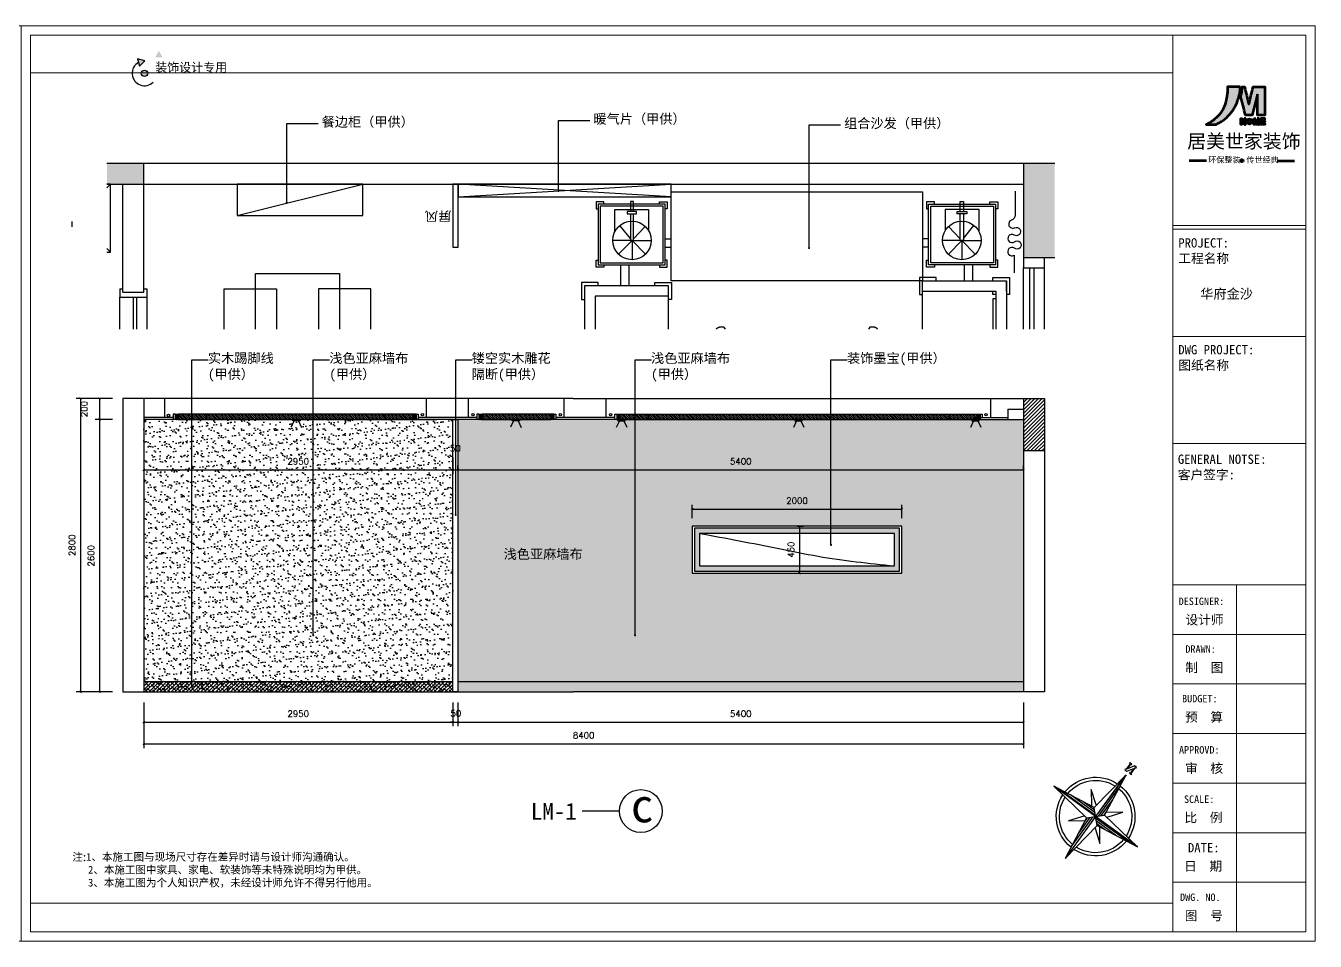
# Model space of a CAD drawing. Extents: x 643133 to 135659452, y -425133 to -387116.
# Drawn here: x 713133 to 725443, y -425133 to -416396 of the extents above; entities that cross this region are included whole.
import ezdxf
from ezdxf.enums import TextEntityAlignment as Align
from ezdxf.xclip import XClip

# ---------------------------------------------------------------- set-up
doc = ezdxf.new("R2010")
doc.units = 0
doc.header["$LTSCALE"] = 10
doc.header["$MEASUREMENT"] = 0
doc.header["$XCLIPFRAME"] = 0
for name, color, linetype in [('30', 30, 'Continuous'), ('34', 34, 'Continuous'), ('38', 38, 'Continuous')]:
    doc.layers.add(name, color=color, linetype=linetype)
doc.styles.add('12354', font='', dxfattribs={"height": 180})
doc.styles.add('ATT', font='')
doc.styles.get("Standard").update_dxf_attribs({"font": 'gbenor.shx', "bigfont": 'gbcbig.shx'})
doc.styles.add('STYLE1', font='')
doc.styles.add('外部标注', font='complex.shx')
doc.styles.add('样式 1', font='complex.shx')
doc.styles.get('12354').set_extended_font_data('SimSun')
doc.styles.get('ATT').set_extended_font_data('SimSun')
doc.styles.get('STYLE1').set_extended_font_data('SimSun')
doc.dimstyles.new('平面布局内部', dxfattribs={"dimtxt": 60, "dimasz": 20, "dimexe": 40, "dimexo": 0, "dimgap": 50, "dimtad": 1, "dimdec": 0, "dimzin": 0, "dimdsep": 46, "dimtxsty": '外部标注', "dimblk": 'ARCHTICK', "dimcen": 5, "dimclrt": 56, "dimadec": 0, "dimazin": 0, "dimtfac": 1, "dimtdec": 0, "dimtmove": 2, "dimatfit": 3, "dimldrblk": 'DOT', "dimfxl": 40, "dimtolj": 1, "dimtzin": 0, "dimarcsym": 0})
pattern_1 = [(135, (1414380.365, -1458.573), (8.83883476, 8.83883476), [])]
pattern_2 = [(37.5, (22337.784, 2691.09), (-3.149668, 96.3411885), [0, -76, 0, -85, 0, -81.25]), (7.5, (22337.78, 2691.09), (88.488835, 141.107303), [0, -41, 0, -68.5, 0, -26.25]), (327.5, (22276.28, 2691.09), (155.707093, 0.282953), [0, -25, 0, -90, 0, -117.5]), (317.5, (22276.28, 2691.09), (150.30633, 43.883778), [0, -12.5, 0, -59, 0, -67.5])]

# ---------------------------------------------------------------- blocks, each defined once
blk = doc.blocks.new('_ArchTick')
at = {"color": 0, "linetype": 'ByBlock', "const_width": 0.4}
blk.add_lwpolyline([(-0.5, -0.5), (0.5, 0.5)], dxfattribs=at)
blk = doc.blocks.new('*D42')
at = {"layer": '34', "color": 0, "lineweight": -2}
for p, q in [((714259, -422854), (714259, -423082)), ((717209, -422854), (717209, -423082)), ((714259, -423042), (717209, -423042))]:
    blk.add_line(p, q, dxfattribs=at)
at = {"layer": 'Defpoints', "color": 0}
for p in [(714259, -422854), (717209, -422854), (717209, -423042)]:
    blk.add_point(p, dxfattribs=at)
at = {"layer": '34', "color": 0, "lineweight": -2, "xscale": 20, "yscale": 20, "zscale": 20, "rotation": 180}
blk.add_blockref('_ArchTick', (714259, -423042), dxfattribs=at)
at = {"layer": '34', "color": 0, "lineweight": -2, "xscale": 20, "yscale": 20, "zscale": 20}
blk.add_blockref('_ArchTick', (717209, -423042), dxfattribs=at)
at = {"layer": '34', "color": 56, "insert": (715734, -422962), "char_height": 60, "attachment_point": 5, "style": '外部标注'}
blk.add_mtext('\\A1;2950', dxfattribs=at)
blk = doc.blocks.new('_Dot')
at = {"color": 0, "linetype": 'ByBlock', "lineweight": -2}
blk.add_line((-0.5, 0), (-1, 0), dxfattribs=at)
at = {"color": 0, "linetype": 'ByBlock', "const_width": 0.5}
blk.add_lwpolyline([(-0.25, 0, 1), (0.25, 0, 1)], format="xyb", close=True, dxfattribs=at)
blk = doc.blocks.new('*D43')
at = {"layer": '34', "color": 0, "lineweight": -2}
for p, q in [((717209, -422854), (717209, -423082)), ((717259, -422854), (717259, -423082)), ((717209, -423042), (717189, -423042)), ((717209, -423042), (717259, -423042)), ((717259, -423042), (717279, -423042))]:
    blk.add_line(p, q, dxfattribs=at)
at = {"layer": 'Defpoints', "color": 0}
for p in [(717209, -422854), (717259, -422854), (717259, -423042)]:
    blk.add_point(p, dxfattribs=at)
at = {"layer": '34', "color": 0, "lineweight": -2, "xscale": 20, "yscale": 20, "zscale": 20}
blk.add_blockref('_ArchTick', (717209, -423042), dxfattribs=at)
at = {"layer": '34', "color": 0, "lineweight": -2, "xscale": 20, "yscale": 20, "zscale": 20, "rotation": 180}
blk.add_blockref('_ArchTick', (717259, -423042), dxfattribs=at)
at = {"layer": '34', "color": 56, "insert": (717239, -422958), "char_height": 60, "attachment_point": 5, "style": '外部标注'}
blk.add_mtext('\\A1;50', dxfattribs=at)
blk = doc.blocks.new('*D44')
at = {"layer": '34', "color": 0, "lineweight": -2}
for p, q in [((717259, -422854), (717259, -423082)), ((722659, -422854), (722659, -423082)), ((717259, -423042), (722659, -423042))]:
    blk.add_line(p, q, dxfattribs=at)
at = {"layer": 'Defpoints', "color": 0}
for p in [(717259, -422854), (722659, -422854), (722659, -423042)]:
    blk.add_point(p, dxfattribs=at)
at = {"layer": '34', "color": 0, "lineweight": -2, "xscale": 20, "yscale": 20, "zscale": 20, "rotation": 180}
blk.add_blockref('_ArchTick', (717259, -423042), dxfattribs=at)
at = {"layer": '34', "color": 0, "lineweight": -2, "xscale": 20, "yscale": 20, "zscale": 20}
blk.add_blockref('_ArchTick', (722659, -423042), dxfattribs=at)
at = {"layer": '34', "color": 56, "insert": (719959, -422962), "char_height": 60, "attachment_point": 5, "style": '外部标注'}
blk.add_mtext('\\A1;5400', dxfattribs=at)
blk = doc.blocks.new('*D45')
at = {"layer": '34', "color": 0, "lineweight": -2}
for p, q in [((720496, -421171), (720559, -421171)), ((720519, -421171), (720519, -421621)), ((720496, -421621), (720559, -421621))]:
    blk.add_line(p, q, dxfattribs=at)
at = {"layer": 'Defpoints', "color": 0}
for p in [(720496, -421171), (720496, -421621), (720519, -421621)]:
    blk.add_point(p, dxfattribs=at)
at = {"layer": '34', "color": 0, "lineweight": -2, "xscale": 20, "yscale": 20, "zscale": 20}
for p, rotation in [((720519, -421171), 90), ((720519, -421621), 270)]:
    blk.add_blockref('_ArchTick', p, dxfattribs=dict(at, rotation=rotation))
at = {"layer": '34', "color": 56, "insert": (720439, -421396), "char_height": 60, "attachment_point": 5, "rotation": 90, "style": '外部标注'}
blk.add_mtext('\\A1;450', dxfattribs=at)
blk = doc.blocks.new('*D46')
at = {"layer": '34', "color": 0, "lineweight": -2}
for p, q in [((719496, -421094), (719496, -420969)), ((719496, -421009), (721496, -421009)), ((721496, -421094), (721496, -420969))]:
    blk.add_line(p, q, dxfattribs=at)
at = {"layer": 'Defpoints', "color": 0}
for p in [(721496, -421009), (719496, -421094), (721496, -421094)]:
    blk.add_point(p, dxfattribs=at)
at = {"layer": '34', "color": 0, "lineweight": -2, "xscale": 20, "yscale": 20, "zscale": 20, "rotation": 180}
blk.add_blockref('_ArchTick', (719496, -421009), dxfattribs=at)
at = {"layer": '34', "color": 0, "lineweight": -2, "xscale": 20, "yscale": 20, "zscale": 20}
blk.add_blockref('_ArchTick', (721496, -421009), dxfattribs=at)
at = {"layer": '34', "color": 56, "insert": (720496, -420929), "char_height": 60, "attachment_point": 5, "style": '外部标注'}
blk.add_mtext('\\A1;2000', dxfattribs=at)
blk = doc.blocks.new('A$C2F4C2F6D')
at = {"layer": '34', "lineweight": 70}
h = blk.add_hatch(color=256, dxfattribs=at)
h.dxf.hatch_style = 1
edge = h.paths.add_edge_path()
edge.add_spline(control_points=[(739, 1367), (741, 1347), (745, 1304), (733, 1230), (722, 1159), (703, 1075), (674, 1004), (632, 932), (582, 861), (512, 804), (441, 747), (395, 727), (369, 716)], knot_values=[821.693615, 821.693615, 821.693615, 821.693615, 881.714285, 951.692164, 1042.873539, 1097.88705, 1211.017281, 1271.746573, 1347.160579, 1471.309437, 1537.857957, 1620.799899, 1620.799899, 1620.799899, 1620.799899], weights=[1, 1, 1, 1, 1, 1, 1, 1, 1, 1, 1, 1, 1], degree=3, periodic=0)
edge.add_spline(control_points=[(369, 716), (425, 716), (481, 716), (537, 716)], knot_values=[820.693615, 820.693615, 820.693615, 820.693615, 821.693615, 821.693615, 821.693615, 821.693615], weights=[1, 1, 1, 1], degree=3, periodic=0)
edge.add_spline(control_points=[(537, 716), (556, 726), (602, 749), (661, 783), (716, 827), (755, 866), (797, 912), (831, 959), (870, 1018), (901, 1075), (916, 1136), (936, 1188), (950, 1246), (959, 1299), (962, 1337), (962, 1359), (962, 1367)], knot_values=[0, 0, 0, 0, 63.625453, 157.471195, 201.223304, 273.64864, 324.749062, 388.755508, 445.405141, 541.77799, 574.43262, 635.347493, 707.473665, 753.740434, 797.337565, 820.693615, 820.693615, 820.693615, 820.693615], weights=[1, 1, 1, 1, 1, 1, 1, 1, 1, 1, 1, 1, 1, 1, 1, 1, 1], degree=3, periodic=0)
edge.add_spline(control_points=[(962, 1367), (888, 1367), (814, 1367), (739, 1367)], knot_values=[1620.799899, 1620.799899, 1620.799899, 1620.799899, 1621.799899, 1621.799899, 1621.799899, 1621.799899], weights=[1, 1, 1, 1], degree=3, periodic=0)
edge = h.paths.add_edge_path()
edge.add_spline(control_points=[(1109, 1067), (1084, 1167), (1060, 1267), (1035, 1367)], knot_values=[5, 5, 5, 5, 6, 6, 6, 6], weights=[1, 1, 1, 1], degree=3, periodic=0)
edge.add_spline(control_points=[(1035, 1367), (1020, 1367), (1006, 1367), (991, 1367)], knot_values=[6, 6, 6, 6, 7, 7, 7, 7], weights=[1, 1, 1, 1], degree=3, periodic=0)
edge.add_spline(control_points=[(991, 1367), (992, 1359), (993, 1338), (990, 1299), (982, 1253), (972, 1221), (967, 1205)], knot_values=[7, 7, 7, 7, 30.180111, 71.314603, 122.667075, 171.80595, 171.80595, 171.80595, 171.80595], weights=[1, 1, 1, 1, 1, 1, 1], degree=3, periodic=0)
edge.add_spline(control_points=[(967, 1205), (996, 1096), (1024, 987), (1053, 877)], knot_values=[171.80595, 171.80595, 171.80595, 171.80595, 172.80595, 172.80595, 172.80595, 172.80595], weights=[1, 1, 1, 1], degree=3, periodic=0)
edge.add_spline(control_points=[(1053, 877), (1091, 877), (1128, 877), (1166, 877)], knot_values=[172.80595, 172.80595, 172.80595, 172.80595, 173.80595, 173.80595, 173.80595, 173.80595], weights=[1, 1, 1, 1], degree=3, periodic=0)
edge.add_spline(control_points=[(1166, 877), (1196, 998), (1226, 1118), (1257, 1239)], knot_values=[173.80595, 173.80595, 173.80595, 173.80595, 174.80595, 174.80595, 174.80595, 174.80595], weights=[1, 1, 1, 1], degree=3, periodic=0)
edge.add_spline(control_points=[(1257, 1239), (1257, 1118), (1257, 998), (1257, 877)], knot_values=[0, 0, 0, 0, 1, 1, 1, 1], weights=[1, 1, 1, 1], degree=3, periodic=0)
edge.add_spline(control_points=[(1257, 877), (1301, 877), (1345, 877), (1388, 877)], knot_values=[1, 1, 1, 1, 2, 2, 2, 2], weights=[1, 1, 1, 1], degree=3, periodic=0)
edge.add_spline(control_points=[(1388, 877), (1388, 1041), (1388, 1204), (1388, 1367)], knot_values=[2, 2, 2, 2, 3, 3, 3, 3], weights=[1, 1, 1, 1], degree=3, periodic=0)
edge.add_spline(control_points=[(1388, 1367), (1320, 1367), (1251, 1367), (1183, 1367)], knot_values=[3, 3, 3, 3, 4, 4, 4, 4], weights=[1, 1, 1, 1], degree=3, periodic=0)
edge.add_spline(control_points=[(1183, 1367), (1158, 1267), (1134, 1167), (1109, 1067)], knot_values=[4, 4, 4, 4, 5, 5, 5, 5], weights=[1, 1, 1, 1], degree=3, periodic=0)
h = blk.add_hatch(color=256, dxfattribs=at)
h.dxf.hatch_style = 1
h.paths.add_polyline_path([(1051, 819), (1036, 819), (1036, 777), (986, 777), (986, 819), (971, 819), (971, 719), (986, 719), (986, 762), (1036, 762), (1036, 719), (1051, 719)])
h = blk.add_hatch(color=256, dxfattribs=at)
h.dxf.hatch_style = 1
h.paths.add_polyline_path([(1168, 769, 1), (1077, 769, 1)])
h.paths.add_polyline_path([(1092, 769, -1), (1153, 769, -1)], flags=16)
h = blk.add_hatch(color=256, dxfattribs=at)
h.dxf.hatch_style = 1
h.paths.add_polyline_path([(1213, 804), (1215, 804), (1232, 719), (1253, 719), (1269, 804), (1271, 804), (1271, 719), (1286, 719), (1286, 819), (1256, 819), (1242, 744), (1228, 819), (1198, 819), (1198, 719), (1213, 719)])
h = blk.add_hatch(color=256, dxfattribs=at)
h.dxf.hatch_style = 1
h.paths.add_polyline_path([(1336, 760), (1386, 760), (1386, 776), (1336, 776), (1336, 804), (1388, 804), (1388, 819), (1318, 819), (1318, 804), (1318, 719), (1336, 719), (1388, 719), (1388, 734), (1336, 734)])
h = blk.add_hatch(color=256, dxfattribs=at)
h.dxf.hatch_style = 1
h.paths.add_polyline_path([(1009, 89, 1), (969, 89, 1)])
for p, q in [((1198, 819), (1228, 819)), ((1207, 819), (1222, 819)), ((1215, 804), (1232, 719)), ((1228, 819), (1242, 744)), ((1253, 719), (1232, 719)), ((1242, 744), (1256, 819)), ((1253, 719), (1269, 804)), ((1266, 819), (1256, 819)), ((1286, 819), (1256, 819)), ((376, 89), (76, 89)), ((1601, 89), (1901, 89))]:
    blk.add_line(p, q, dxfattribs=at)
for points in [[(986, 762), (986, 719), (971, 719), (971, 819), (986, 819), (986, 777)], [(986, 777), (1036, 777)], [(1036, 762), (986, 762)], [(1036, 762), (1036, 719), (1051, 719), (1051, 819), (1036, 819), (1036, 777)], [(1215, 804), (1213, 804), (1213, 719), (1198, 719), (1198, 819)], [(1269, 804), (1271, 804), (1271, 719), (1286, 719), (1286, 819)], [(1336, 804), (1388, 804), (1388, 819), (1318, 819), (1318, 804)], [(1336, 719), (1318, 719), (1318, 804)], [(1336, 734), (1388, 734), (1388, 719), (1318, 719), (1318, 734)], [(1336, 804), (1336, 776)], [(1336, 776), (1386, 776), (1386, 760), (1336, 760)], [(1336, 760), (1336, 734)]]:
    blk.add_lwpolyline(points, dxfattribs=at)
for centre, radius in [((1123, 769), 45.5), ((1123, 769), 30.5), ((989, 89), 20)]:
    blk.add_circle(centre, radius, dxfattribs=at)
for points, knots in [([(962, 1367), (962, 1359), (962, 1337), (959, 1299), (950, 1246), (936, 1188), (916, 1136), (901, 1075), (870, 1018), (831, 959), (797, 912), (755, 866), (716, 827), (661, 783), (602, 749), (556, 726), (537, 716), (481, 716), (425, 716), (369, 716), (395, 727), (441, 747), (512, 804), (582, 861), (632, 932), (674, 1004), (703, 1075), (722, 1159), (733, 1230), (745, 1304), (741, 1347), (739, 1367), (814, 1367), (888, 1367), (962, 1367)], [0, 0, 0, 0, 23.35605, 66.953181, 113.21995, 185.346122, 246.260995, 278.915625, 375.288474, 431.938107, 495.944553, 547.044975, 619.470311, 663.22242, 757.068162, 820.693615, 820.693615, 820.693615, 821.693615, 821.693615, 821.693615, 904.635557, 971.184077, 1095.332935, 1170.74694, 1231.476232, 1344.606464, 1399.619975, 1490.80135, 1560.779229, 1620.799899, 1620.799899, 1620.799899, 1621.799899, 1621.799899, 1621.799899, 1621.799899]), ([(1257, 1239), (1257, 1118), (1257, 998), (1257, 877), (1301, 877), (1345, 877), (1388, 877), (1388, 1041), (1388, 1204), (1388, 1367), (1320, 1367), (1251, 1367), (1183, 1367), (1158, 1267), (1134, 1167), (1109, 1067), (1084, 1167), (1060, 1267), (1035, 1367), (1020, 1367), (1006, 1367), (991, 1367), (992, 1359), (993, 1338), (990, 1299), (982, 1253), (972, 1221), (967, 1205), (996, 1096), (1024, 987), (1053, 877), (1091, 877), (1128, 877), (1166, 877), (1196, 998), (1226, 1118), (1257, 1239)], [0, 0, 0, 0, 1, 1, 1, 2, 2, 2, 3, 3, 3, 4, 4, 4, 5, 5, 5, 6, 6, 6, 7, 7, 7, 30.180111, 71.314603, 122.667075, 171.80595, 171.80595, 171.80595, 172.80595, 172.80595, 172.80595, 173.80595, 173.80595, 173.80595, 174.80595, 174.80595, 174.80595, 174.80595])]:
    blk.add_open_spline(points, degree=3, knots=knots, dxfattribs=at)
at = {"layer": '34', "lineweight": 70, "attachment_point": 1}
for s, insert, char_height, width in [('{\\fMicrosoft YaHei|b0|i0|c134|p34;居美世家装饰}', (42, 547), 240, 1991.83), ('{\\fMicrosoft YaHei|b0|i0|c134|p34;环保整装   传世经典}', (406, 155), 100, 2388.72)]:
    blk.add_mtext(s, dxfattribs=dict(at, insert=insert, char_height=char_height, width=width))
blk = doc.blocks.new('A$C07E851D9')
at = {"layer": '38'}
h = blk.add_hatch(dxfattribs=at)
h.set_pattern_fill('LINE', color=256, scale=6.830208, angle=90, style=0)
h.set_pattern_definition([(90, (-25554.993, -3691.864), (-21.68591, 7e-15), [])])
h.paths.add_polyline_path([(498, 640), (569, 569), (569, 1138)])
h.paths.add_polyline_path([(569, 0), (640, 498), (569, 569)])
h = blk.add_hatch(dxfattribs=at)
h.set_pattern_fill('LINE', color=256, scale=6.830208, style=0)
h.set_pattern_definition([(360, (-25554.993, -3691.864), (5e-15, 21.68591), [])])
h.paths.add_polyline_path([(0, 569), (498, 498), (569, 569)])
h.paths.add_polyline_path([(640, 640), (569, 569), (1138, 569)])
at = {"layer": '34'}
for p, q in [((498, 640, 210), (569, 1138, 210)), ((569, 1138, 210), (640, 640, 210)), ((569, 1138, 210), (569, 569, 210)), ((0, 569, 210), (498, 640, 210)), ((0, 569, 210), (569, 569, 210)), ((498, 498, 210), (0, 569, 210)), ((569, 569, 210), (569, 0, 210)), ((569, 569, 210), (1138, 569, 210)), ((640, 640, 210), (1138, 569, 210)), ((1138, 569, 210), (640, 498, 210)), ((569, 0, 210), (498, 498, 210)), ((640, 498, 210), (569, 0, 210))]:
    blk.add_line(p, q, dxfattribs=at)
at = {"layer": '38'}
for p, q in [((356, 783, 210), (498, 676, 210)), ((462, 640, 210), (356, 783, 210)), ((640, 676, 210), (783, 783, 210)), ((783, 783, 210), (676, 640, 210)), ((569, 569, 210), (498, 640, 210)), ((498, 498, 210), (569, 569, 210)), ((569, 569, 210), (640, 640, 210)), ((640, 498, 210), (569, 569, 210)), ((356, 356, 210), (462, 498, 210)), ((498, 462, 210), (356, 356, 210)), ((783, 356, 210), (640, 462, 210)), ((676, 498, 210), (783, 356, 210))]:
    blk.add_line(p, q, dxfattribs=at)
at = {"layer": '38', "elevation": 210}
blk.add_lwpolyline([(540, 1183), (549, 1183), (549, 1174), (522, 1174), (522, 1183), (531, 1183), (531, 1263), (522, 1263), (522, 1272), (549, 1272), (594, 1201), (594, 1263), (585, 1263), (585, 1272), (611, 1272), (611, 1263), (602, 1263), (602, 1183), (611, 1183), (611, 1174), (585, 1174), (540, 1245), (540, 1183)], dxfattribs=at)
at = {"layer": '38'}
for radius, start, end in [(433, 92.5891, 177.4109), (433, 2.5891, 87.4109), (398, 93.5464, 176.4536), (398, 3.5464, 86.4536), (433, 182.5891, 267.4109), (398, 183.5464, 266.4536), (433, 272.5891, 357.4109), (398, 273.5464, 356.4536)]:
    blk.add_arc((569, 569, 210), radius, start, end, dxfattribs=at)
blk = doc.blocks.new('5435432')
at = {"layer": '34'}
h = blk.add_hatch(color=256, dxfattribs=at)
h.paths.add_polyline_path([(685766, -389022, 1), (685612, -389022, 1)])
h.paths.add_polyline_path([(685524, -388679), (685568, -388849), (685689, -388731), (685689, -388725)])
h.paths.add_polyline_path([(686032, -388487), (685944, -388639), (686120, -388639)])
blk.add_lwpolyline([(685693, -388726), (685524, -388679), (685568, -388849)], close=True, dxfattribs=at)
blk.add_circle((685689, -389022), 76.7, dxfattribs=at)
blk.add_arc((685689, -389022), 296, 118.9284, 314.9675, dxfattribs=at)
at = {"layer": '38', "lineweight": 13}
for p, q in [((682744, -387889), (713632, -387889)), ((713632, -387889), (713632, -409731)), ((713632, -409731), (682744, -409731))]:
    blk.add_line(p, q, dxfattribs=at)
at = {"layer": '38', "lineweight": 5}
for p, q in [((682966, -388111), (713410, -388111)), ((682966, -409509), (682966, -388111)), ((710237, -388111), (710237, -409509)), ((713410, -388111), (713410, -409509)), ((682966, -389010), (685687, -389010)), ((685687, -389010), (710237, -389010)), ((710237, -392654), (713410, -392654)), ((710237, -392744), (713410, -392744)), ((710237, -395299), (713410, -395299)), ((710237, -397855), (713410, -397855)), ((710237, -401227), (713410, -401227)), ((711753, -401227), (711753, -409509)), ((713410, -402410), (710237, -402410)), ((713410, -403593), (710237, -403593)), ((713410, -404776), (710237, -404776)), ((713410, -405959), (710237, -405959)), ((713410, -407143), (710237, -407143)), ((713410, -408326), (710237, -408326)), ((710237, -408827), (682966, -408827)), ((713410, -409509), (682966, -409509))]:
    blk.add_line(p, q, dxfattribs=at)
at = {"layer": '30', "xscale": -2.167603200084995, "yscale": 2.167603200039594, "zscale": 2.167603200058267, "rotation": 323.9884921281784}
blk.add_blockref('A$C07E851D9', (708663, -408479, -456), dxfattribs=at)
at = {"layer": '34', "xscale": 1.378752506629098, "yscale": 1.37875250664365, "zscale": 1.378752506635597}
blk.add_blockref('A$C2F4C2F6D', (710518, -391231), dxfattribs=at)
at = {"layer": '34', "style": 'STYLE1'}
blk.add_text('装饰设计专用', height=209.8, dxfattribs=at).set_placement((685944, -388987))
at = {"layer": '34', "style": '12354'}
for s, height, p in [('PROJECT:', 222.2, (710364, -393068)), ('工程名称', 222.2, (710364, -393437)), ('DWG PROJECT:', 222.22, (710364, -395617)), ('图纸名称', 222.2, (710364, -395986)), ('GENERAL NOTSE:', 222.22, (710353, -398230)), ('客户签字:', 222.2, (710353, -398600)), ('DESIGNER:', 177.8, (710372, -401621)), ('设计师', 222.2, (710537, -402062)), ('DRAWN:', 177.8, (710533, -402760)), ('制  图', 222.2, (710531, -403200)), ('BUDGET:', 177.8, (710454, -403942)), ('预  算', 222.2, (710526, -404382)), ('APPROVD:', 177.8, (710381, -405165)), ('审  核', 222.2, (710524, -405605)), ('SCALE:', 177.8, (710500, -406342)), ('比  例', 222.2, (710510, -406781)), ('DATE:', 222.2, (710594, -407499)), ('日  期', 222.2, (710503, -407939)), ('DWG. NO.', 177.8, (710406, -408682)), ('图  号', 222.2, (710519, -409122))]:
    blk.add_text(s, height=height, dxfattribs=at).set_placement(p, align=Align.MIDDLE_LEFT)
at = {"layer": '34', "insert": (685900, -389051), "char_height": 87.68, "width": 134889609.43, "attachment_point": 1}
blk.add_mtext('{\\fSimSun|b0|i0|c134|p2;Chengdu Hong yu Decoration co.,Ltd\\fArial|b0|i0|c0|p34;}', dxfattribs=at)
at = {"layer": '34', "linetype": 'ByBlock', "lineweight": -3, "insert": (710887, -394168), "char_height": 230.4, "width": 1957.95, "attachment_point": 1, "style": 'ATT'}
blk.add_mtext('华府金沙', dxfattribs=at)
at = {"layer": '34', "insert": (683965, -407627), "char_height": 184.32, "width": 8552.03, "attachment_point": 1, "style": '样式 1'}
blk.add_mtext('{\\fSimSun|b0|i0|c134|p2;注}:{\\fSimSun|b0|i0|c134|p2;1、本施工图与现场尺寸存在差异时请与设计师沟通确认。\\P   2、本施工图中家具、家电、软装饰等未特殊说明均为甲供。\\P   3、本施工图为个人知识产权，未经设计师允许不得另行他用。}', dxfattribs=at)
blk = doc.blocks.new('*D153')
at = {"layer": '34', "color": 0, "lineweight": -2}
for p, q in [((714259, -422854), (714259, -423289)), ((722659, -422854), (722659, -423289)), ((714259, -423249), (722659, -423249))]:
    blk.add_line(p, q, dxfattribs=at)
at = {"layer": 'Defpoints', "color": 0}
for p in [(714259, -422854), (722659, -422854), (722659, -423249)]:
    blk.add_point(p, dxfattribs=at)
at = {"layer": '34', "color": 0, "lineweight": -2, "xscale": 20, "yscale": 20, "zscale": 20, "rotation": 180}
blk.add_blockref('_ArchTick', (714259, -423249), dxfattribs=at)
at = {"layer": '34', "color": 0, "lineweight": -2, "xscale": 20, "yscale": 20, "zscale": 20}
blk.add_blockref('_ArchTick', (722659, -423249), dxfattribs=at)
at = {"layer": '34', "color": 56, "insert": (718459, -423169), "char_height": 60, "attachment_point": 5, "style": '外部标注'}
blk.add_mtext('\\A1;8400', dxfattribs=at)
blk = doc.blocks.new('*D155')
at = {"layer": '34', "color": 0, "lineweight": -2}
for p, q in [((713959, -419954), (713795, -419954)), ((713835, -419954), (713835, -420154)), ((713959, -420154), (713795, -420154))]:
    blk.add_line(p, q, dxfattribs=at)
at = {"layer": 'Defpoints', "color": 0}
for p in [(713959, -419954), (713835, -420154), (713959, -420154)]:
    blk.add_point(p, dxfattribs=at)
at = {"layer": '34', "color": 0, "lineweight": -2, "xscale": 20, "yscale": 20, "zscale": 20}
for p, rotation in [((713835, -419954), 90), ((713835, -420154), 270)]:
    blk.add_blockref('_ArchTick', p, dxfattribs=dict(at, rotation=rotation))
at = {"layer": '34', "color": 56, "insert": (713690, -420054), "char_height": 60, "attachment_point": 5, "rotation": 90, "style": '外部标注'}
blk.add_mtext('\\A1;200', dxfattribs=at)
blk = doc.blocks.new('*D156')
at = {"layer": '34', "color": 0, "lineweight": -2}
for p, q in [((713959, -420154), (713795, -420154)), ((713835, -420154), (713835, -422754)), ((713959, -422754), (713795, -422754))]:
    blk.add_line(p, q, dxfattribs=at)
at = {"layer": 'Defpoints', "color": 0}
for p in [(713959, -420154), (713835, -422754), (713959, -422754)]:
    blk.add_point(p, dxfattribs=at)
at = {"layer": '34', "color": 0, "lineweight": -2, "xscale": 20, "yscale": 20, "zscale": 20}
for p, rotation in [((713835, -420154), 90), ((713835, -422754), 270)]:
    blk.add_blockref('_ArchTick', p, dxfattribs=dict(at, rotation=rotation))
at = {"layer": '34', "color": 56, "insert": (713755, -421454), "char_height": 60, "attachment_point": 5, "rotation": 90, "style": '外部标注'}
blk.add_mtext('\\A1;2600', dxfattribs=at)
blk = doc.blocks.new('*D157')
at = {"layer": '34', "color": 0, "lineweight": -2}
for p, q in [((713959, -419954), (713614, -419954)), ((713654, -419954), (713654, -422754)), ((713959, -422754), (713614, -422754))]:
    blk.add_line(p, q, dxfattribs=at)
at = {"layer": 'Defpoints', "color": 0}
for p in [(713959, -419954), (713654, -422754), (713959, -422754)]:
    blk.add_point(p, dxfattribs=at)
at = {"layer": '34', "color": 0, "lineweight": -2, "xscale": 20, "yscale": 20, "zscale": 20}
for p, rotation in [((713654, -419954), 90), ((713654, -422754), 270)]:
    blk.add_blockref('_ArchTick', p, dxfattribs=dict(at, rotation=rotation))
at = {"layer": '34', "color": 56, "insert": (713574, -421354), "char_height": 60, "attachment_point": 5, "rotation": 90, "style": '外部标注'}
blk.add_mtext('\\A1;2800', dxfattribs=at)
blk = doc.blocks.new('*D193')
at = {"layer": '34', "color": 0, "lineweight": -2}
for p, q in [((714259, -420517), (714259, -420673)), ((717209, -420517), (717209, -420673)), ((714259, -420633), (717209, -420633))]:
    blk.add_line(p, q, dxfattribs=at)
at = {"layer": 'Defpoints', "color": 0}
for p in [(714259, -420517), (717209, -420517), (717209, -420633)]:
    blk.add_point(p, dxfattribs=at)
at = {"layer": '34', "color": 0, "lineweight": -2, "xscale": 20, "yscale": 20, "zscale": 20, "rotation": 180}
blk.add_blockref('_ArchTick', (714259, -420633), dxfattribs=at)
at = {"layer": '34', "color": 0, "lineweight": -2, "xscale": 20, "yscale": 20, "zscale": 20}
blk.add_blockref('_ArchTick', (717209, -420633), dxfattribs=at)
at = {"layer": '34', "color": 56, "insert": (715734, -420553), "char_height": 60, "attachment_point": 5, "style": '外部标注'}
blk.add_mtext('\\A1;2950', dxfattribs=at)
blk = doc.blocks.new('*D194')
at = {"layer": '34', "color": 0, "lineweight": -2}
for p, q in [((717209, -420517), (717209, -420673)), ((717209, -420633), (717189, -420633)), ((717209, -420633), (717259, -420633)), ((717259, -420633), (717259, -420593)), ((717259, -420633), (717279, -420633))]:
    blk.add_line(p, q, dxfattribs=at)
at = {"layer": 'Defpoints', "color": 0}
for p in [(717209, -420517), (717259, -420633), (717259, -420633)]:
    blk.add_point(p, dxfattribs=at)
at = {"layer": '34', "color": 0, "lineweight": -2, "xscale": 20, "yscale": 20, "zscale": 20}
blk.add_blockref('_ArchTick', (717209, -420633), dxfattribs=at)
at = {"layer": '34', "color": 0, "lineweight": -2, "xscale": 20, "yscale": 20, "zscale": 20, "rotation": 180}
blk.add_blockref('_ArchTick', (717259, -420633), dxfattribs=at)
at = {"layer": '34', "color": 56, "insert": (717234, -420428), "char_height": 60, "attachment_point": 5, "style": '外部标注'}
blk.add_mtext('\\A1;50', dxfattribs=at)
blk = doc.blocks.new('*D195')
at = {"layer": '34', "color": 0, "lineweight": -2}
for p, q in [((717259, -420633), (717259, -420593)), ((717259, -420633), (722659, -420633)), ((722659, -420633), (722659, -420593))]:
    blk.add_line(p, q, dxfattribs=at)
at = {"layer": 'Defpoints', "color": 0}
for p in [(717259, -420633), (722659, -420633), (722659, -420633)]:
    blk.add_point(p, dxfattribs=at)
at = {"layer": '34', "color": 0, "lineweight": -2, "xscale": 20, "yscale": 20, "zscale": 20, "rotation": 180}
blk.add_blockref('_ArchTick', (717259, -420633), dxfattribs=at)
at = {"layer": '34', "color": 0, "lineweight": -2, "xscale": 20, "yscale": 20, "zscale": 20}
blk.add_blockref('_ArchTick', (722659, -420633), dxfattribs=at)
at = {"layer": '34', "color": 56, "insert": (719959, -420553), "char_height": 60, "attachment_point": 5, "style": '外部标注'}
blk.add_mtext('\\A1;5400', dxfattribs=at)
blk = doc.blocks.new('54323')
at = {"layer": '34'}
for points in [[(745304, -422147), (745404, -422147), (745404, -418447), (747404, -418447), (747504, -418447), (747504, -418247), (747404, -418247), (745204, -418247), (745204, -421947), (744404, -421947), (744404, -422147)], [(755904, -419147), (756904, -419147), (756904, -418947), (756304, -418947), (756304, -418247), (755904, -418247)]]:
    blk.add_hatch(color=256, dxfattribs=at).paths.add_polyline_path(points)
at = {"layer": '30'}
for p, q in [((745204, -418247), (747404, -418247)), ((747404, -418247), (750404, -418247)), ((747504, -418447), (747504, -418247)), ((750404, -418247), (756304, -418247)), ((755904, -418247), (755904, -419147)), ((756304, -418247), (756304, -418947)), ((745404, -418447), (747404, -418447)), ((747304, -419477), (747304, -418447)), ((747404, -418447), (750404, -418447)), ((747504, -419477), (747504, -418447)), ((750404, -418447), (755904, -418447)), ((756304, -418947), (756904, -418947)), ((755904, -419147), (756904, -419147)), ((755904, -419147), (755904, -419247)), ((756104, -419247), (756104, -419147)), ((755904, -419247), (756104, -419247)), ((747304, -419477), (747504, -419477))]:
    blk.add_line(p, q, dxfattribs=at)
at = {"layer": '34'}
for p, q in [((747186, -419097), (746536, -418447)), ((746536, -419097), (747186, -418447)), ((752150, -418966), (752049, -418841)), ((752180, -418969), (752292, -418852)), ((755299, -418969), (755186, -418852)), ((755329, -418966), (755430, -418841)), ((752165, -418984), (751981, -418984)), ((752165, -418984), (752037, -419116)), ((752165, -418984), (752165, -419168)), ((752165, -418984), (752349, -418984)), ((752165, -418984), (752293, -419116)), ((755314, -418984), (755130, -418984)), ((755314, -418984), (755186, -419116)), ((755314, -418984), (755314, -419168)), ((755314, -418984), (755498, -418984)), ((755314, -418984), (755442, -419116)), ((755964, -420047), (755964, -419247)), ((756004, -420647), (756004, -419247)), ((752513, -419417), (751713, -419417)), ((751713, -419417), (751713, -420217)), ((752513, -420217), (752513, -419417)), ((754939, -421169), (754939, -419369)), ((754939, -419369), (755739, -419369)), ((755739, -419369), (755739, -421169)), ((747274, -419447), (747274, -419527)), ((747274, -419447), (747304, -419447)), ((747274, -419527), (747534, -419527)), ((747274, -421137), (747274, -419527)), ((747504, -419447), (747534, -419447)), ((747534, -419447), (747534, -419527)), ((747534, -419527), (747534, -421137)), ((752513, -419517), (751813, -419517)), ((751813, -419517), (751813, -420217)), ((754939, -419469), (755639, -419469)), ((755639, -419543), (755609, -419543)), ((755609, -419543), (755609, -420995)), ((755639, -419469), (755639, -421069)), ((753042, -419813), (753087, -419869)), ((754437, -419813), (754392, -419869)), ((756044, -419847), (756004, -419847)), ((756044, -419847), (756044, -420647)), ((752952, -419933), (752989, -419950)), ((754527, -419933), (754489, -419950))]:
    blk.add_line(p, q, dxfattribs=at)
at = {"layer": '34', "color": 251}
for p, q in [((750504, -418569), (752539, -418447)), ((752539, -418569), (750504, -418447))]:
    blk.add_line(p, q, dxfattribs=at)
at = {"layer": '34'}
for points in [[(747186, -418447), (746136, -418447), (746136, -419097), (747186, -419097)], [(750504, -418447), (750454, -418447), (750454, -419047), (750504, -419047)], [(754939, -419369), (752539, -419369), (752539, -418519), (754939, -418519)], [(751842, -419217), (752482, -419217), (752482, -418637), (751842, -418637)], [(751862, -419197), (752462, -419197), (752462, -418657), (751862, -418657)], [(755637, -419217), (754997, -419217), (754997, -418637), (755637, -418637)], [(755617, -419197), (755017, -419197), (755017, -418657), (755617, -418657)], [(752118, -418729), (752209, -418729), (752209, -418707), (752118, -418707)], [(755361, -418729), (755270, -418729), (755270, -418707), (755361, -418707)], [(748571, -421301), (748571, -419301), (749371, -419301), (749371, -421301)], [(747434, -420327), (747404, -420327), (747404, -419527), (747434, -419527)], [(748771, -419446), (748771, -419946), (748271, -419946), (748271, -419446)], [(749171, -419446), (749171, -419946), (749671, -419946), (749671, -419446)], [(754489, -420869), (752989, -420869), (752989, -419869), (754489, -419869)], [(747404, -420727), (747374, -420727), (747374, -419927), (747404, -419927)], [(754409, -420789), (753069, -420789), (753069, -419949), (754409, -419949)]]:
    blk.add_lwpolyline(points, close=True, dxfattribs=at)
at = {"layer": '34', "linetype": 'ByBlock'}
blk.add_lwpolyline([(749594, -418447), (748394, -418447), (748394, -418747), (749594, -418747)], close=True, dxfattribs=at)
at = {"layer": '34', "color": 1}
blk.add_lwpolyline([(752539, -418447), (750504, -418447), (750504, -418569), (752539, -418569)], close=True, dxfattribs=at)
at = {"layer": '34'}
blk.add_lwpolyline([(755823, -418513), (755823, -418742, -0.319322), (755788, -418791, 1.060458), (755818, -418864, -1.709237), (755814, -418933, 1.946326), (755817, -418997, -2.069658), (755817, -419059, 1.911952), (755813, -419125), (755813, -419228), (755813, -419292)], format="xyb", dxfattribs=at)
for points in [[(751897, -418637), (751897, -418615), (751822, -418615), (751822, -418682), (751842, -418682)], [(752000, -418901), (752000, -418688), (752323, -418688), (752323, -418890)], [(752180, -418707), (752180, -418614), (752150, -418614), (752150, -418707)], [(752426, -418637), (752426, -418615), (752502, -418615), (752502, -418682), (752482, -418682)], [(755053, -418637), (755053, -418615), (754977, -418615), (754977, -418682), (754997, -418682)], [(755478, -418901), (755478, -418688), (755156, -418688), (755156, -418890)], [(755299, -418707), (755299, -418614), (755329, -418614), (755329, -418707)], [(755581, -418637), (755581, -418615), (755657, -418615), (755657, -418682), (755637, -418682)], [(752150, -418729), (752150, -418984), (752180, -418984), (752180, -418729)], [(755329, -418729), (755329, -418984), (755299, -418984), (755299, -418729)], [(752482, -418969), (752539, -418969)], [(752482, -419049), (752539, -419049)], [(754997, -418969), (754939, -418969)], [(754997, -419049), (754939, -419049)], [(751897, -419217), (751897, -419239), (751822, -419239), (751822, -419171), (751842, -419171)], [(752426, -419217), (752426, -419239), (752502, -419239), (752502, -419171), (752482, -419171)], [(755053, -419217), (755053, -419239), (754977, -419239), (754977, -419171), (754997, -419171)], [(755581, -419217), (755581, -419239), (755657, -419239), (755657, -419171), (755637, -419171)], [(752059, -419417), (752059, -419217)], [(752139, -419417), (752139, -419217)], [(755339, -419369), (755339, -419217)], [(755419, -419369), (755419, -419217)], [(751843, -419417), (751843, -419387), (751683, -419387), (751683, -419547), (751713, -419547)], [(752383, -419417), (752383, -419387), (752543, -419387), (752543, -419547), (752513, -419547)], [(755069, -419369), (755069, -419339), (754909, -419339), (754909, -419499), (754939, -419499)], [(755609, -419369), (755609, -419339), (755769, -419339), (755769, -419499), (755739, -419499)], [(755639, -419369), (755739, -419369), (755739, -419469)], [(755739, -419469), (755739, -419369)], [(755639, -419499), (755609, -419499), (755609, -419469)]]:
    blk.add_lwpolyline(points, dxfattribs=at)
for centre in [(752165, -418984), (755314, -418984)]:
    blk.add_circle(centre, 184, dxfattribs=at)
for centre, start, end in [((753021, -419891), 74.9149, 211.5365), ((754458, -419891), 328.4635, 105.0851)]:
    blk.add_arc(centre, 80.6, start, end, dxfattribs=at)
at = {"layer": '38'}
for p, q in [((748394, -418747), (749594, -418447)), ((755904, -422447), (755904, -419247)), ((756104, -422447), (756104, -419247))]:
    blk.add_line(p, q, dxfattribs=at)
at = {"layer": '34', "linetype": 'ByBlock', "lineweight": -3, "insert": (750440, -418799), "char_height": 92.2, "width": 783.18, "attachment_point": 1, "rotation": 180, "style": 'ATT'}
blk.add_mtext('屏风', dxfattribs=at)

msp = doc.modelspace()

# ---------------------------------------------------------------- hatches: boundary and pattern name
at = {"layer": '34'}
h = msp.add_hatch(dxfattribs=at)
h.set_pattern_fill('ANSI31', color=256, scale=200, style=0)
h.paths.add_polyline_path([(722859.1, -419954), (722659.1, -419954), (722659.1, -420454), (722859.1, -420454)])
h = msp.add_hatch(dxfattribs=at)
h.set_pattern_fill('AR-SAND', color=251, scale=50, style=0)
h.set_pattern_definition(pattern_2)
h.paths.add_polyline_path([(717209.1, -420154), (717059.1, -420154), (716829.1, -420154), (714589.1, -420154), (714259.1, -420154), (714259.1, -422754), (717209.1, -422754)])
h = msp.add_hatch(dxfattribs=at)
h.set_pattern_fill('ANSI31', color=256, scale=30, style=0)
h.set_pattern_definition([(45, (18337.784, -1458.573), (-2.65165043, 2.65165043), [])])
h.paths.add_polyline_path([(714589.1, -420104), (714559.1, -420104), (714559.1, -420154), (714589.1, -420154)])
h = msp.add_hatch(dxfattribs=at)
h.set_pattern_fill('ANSI31', color=256, scale=100, style=0)
h.set_pattern_definition(pattern_1)
h.paths.add_polyline_path([(714589.1, -420154), (716829.1, -420154), (716829.1, -420104), (714589.1, -420104)])
h = msp.add_hatch(dxfattribs=at)
h.set_pattern_fill('ANSI31', color=256, scale=30, style=0)
h.set_pattern_definition([(135, (1413080.3654, -1458.573), (2.65165043, 2.65165043), [])])
h.paths.add_polyline_path([(716829.1, -420104), (716859.1, -420104), (716859.1, -420154), (716829.1, -420154)])
h = msp.add_hatch(dxfattribs=at)
h.set_pattern_fill('AR-SAND', color=251, scale=50, style=0)
h.set_pattern_definition(pattern_2)
h.paths.add_polyline_path([(718144.1, -420154), (717489.1, -420154), (717259.1, -420154), (717259.1, -422754), (718359.1, -422754), (722659.1, -422754), (722659.1, -420154), (722509.1, -420154), (722214.1, -420154), (718804.1, -420154), (718774.1, -420154)])
h.paths.add_polyline_path([(719496, -421170.5), (721496, -421170.5), (721496, -421620.5), (719496, -421620.5)], flags=16)
h.paths.add_polyline_path([(719516, -421190.5), (721476, -421190.5), (721476, -421600.5), (719516, -421600.5)], flags=0)
h.paths.add_polyline_path([(719566, -421240.5), (721426, -421240.5), (721426, -421550.5), (719566, -421550.5)], flags=0)
h = msp.add_hatch(dxfattribs=at)
h.set_pattern_fill('ANSI31', color=256, scale=30, style=0)
h.set_pattern_definition([(45, (21237.784, -1458.573), (-2.65165043, 2.65165043), [])])
h.paths.add_polyline_path([(717489.1, -420104), (717459.1, -420104), (717459.1, -420154), (717489.1, -420154)])
h = msp.add_hatch(dxfattribs=at)
h.set_pattern_fill('ANSI31', color=256, scale=100, style=0)
h.set_pattern_definition(pattern_1)
h.paths.add_polyline_path([(717489.1, -420104), (717489.1, -420154), (718144.1, -420154), (718144.1, -420104)])
h = msp.add_hatch(dxfattribs=at)
h.set_pattern_fill('ANSI31', color=256, scale=30, style=0)
h.set_pattern_definition([(135, (1414395.3654, -1458.573), (2.65165043, 2.65165043), [])])
h.paths.add_polyline_path([(718144.1, -420154), (718174.1, -420154), (718174.1, -420104), (718144.1, -420104)])
h = msp.add_hatch(dxfattribs=at)
h.set_pattern_fill('ANSI31', color=256, scale=30, style=0)
h.set_pattern_definition([(135, (1410940.3654, -1458.573), (2.65165043, 2.65165043), [])])
h.paths.add_polyline_path([(718774.1, -420104), (718804.1, -420104), (718804.1, -420154), (718774.1, -420154)])
h = msp.add_hatch(dxfattribs=at)
h.set_pattern_fill('ANSI31', color=256, scale=100, style=0)
h.set_pattern_definition(pattern_1)
h.paths.add_polyline_path([(718804.1, -420104), (718804.1, -420154), (722214.1, -420154), (722214.1, -420104)])
h = msp.add_hatch(dxfattribs=at)
h.set_pattern_fill('ANSI31', color=256, scale=30, style=0)
h.set_pattern_definition([(135, (1414380.3654, -1458.573), (2.65165043, 2.65165043), [])])
h.paths.add_polyline_path([(722214.1, -420154), (722244.1, -420154), (722244.1, -420104), (722214.1, -420104)])
h = msp.add_hatch(dxfattribs=at)
h.set_pattern_fill('ANSI38', color=256, scale=200, style=0)
h.paths.add_polyline_path([(717209.1, -422754), (717209.1, -422654), (714259.1, -422654), (714259.1, -422754)])
h = msp.add_hatch(dxfattribs=at)
h.set_pattern_fill('ANSI38', color=256, scale=200, style=0)
h.paths.add_polyline_path([(722659.1, -422654), (717259.1, -422654), (717259.1, -422754), (718359.1, -422754), (722659.1, -422754)])

# ---------------------------------------------------------------- linework, layer by layer
at = {"layer": '30'}
for p, q in [((718359.1, -419954), (714059.1, -419954)), ((714059.1, -419954), (714059.1, -422754)), ((714259.1, -419954), (714259.1, -422754)), ((718359.1, -419954), (722859.1, -419954)), ((722659.1, -419954), (722659.1, -422754)), ((722859.1, -419954), (722859.1, -422754)), ((722859.1, -420454), (722659.1, -420454)), ((714059.1, -422754), (718359.1, -422754)), ((714259.1, -422654), (717209.1, -422654)), ((717259.1, -422654), (722659.1, -422654)), ((722859.1, -422754), (718359.1, -422754))]:
    msp.add_line(p, q, dxfattribs=at)
at = {"layer": '34'}
for p, q in [((713571.7, -418264.6), (713571.7, -418314.6)), ((714459.1, -420134), (714459.1, -419954)), ((716959.1, -420134), (716959.1, -419954)), ((717359.1, -420134), (717359.1, -419954)), ((718274.1, -420134), (718274.1, -419954)), ((718674.1, -420134), (718674.1, -419954)), ((722344.1, -419954), (722344.1, -420134)), ((714539.1, -420134), (714259.1, -420134)), ((714589.1, -420154), (714259.1, -420154)), ((714539.1, -420104), (714539.1, -420154)), ((714539.1, -420104), (714539.1, -420154)), ((714559.1, -420104), (714539.1, -420104)), ((714559.1, -420104), (714559.1, -420154)), ((714559.1, -420104), (714559.1, -420154)), ((714559.1, -420104), (714589.1, -420104)), ((714589.1, -420104), (714589.1, -420154)), ((716829.1, -420104), (714589.1, -420104)), ((714589.1, -420154), (716829.1, -420154)), ((714859.1, -420104), (714859.1, -420154)), ((716559.1, -420104), (716559.1, -420154)), ((716829.1, -420104), (716829.1, -420154)), ((716859.1, -420104), (716829.1, -420104)), ((717059.1, -420154), (716829.1, -420154)), ((716829.1, -420154), (717059.1, -420154)), ((716859.1, -420104), (716859.1, -420154)), ((716859.1, -420104), (716859.1, -420154)), ((716859.1, -420104), (716879.1, -420104)), ((716879.1, -420104), (716879.1, -420154)), ((716879.1, -420104), (716879.1, -420154)), ((717439.1, -420134), (716879.1, -420134)), ((717259.1, -420154), (717059.1, -420154)), ((717489.1, -420154), (717259.1, -420154)), ((717439.1, -420104), (717439.1, -420154)), ((717439.1, -420104), (717439.1, -420154)), ((717459.1, -420104), (717439.1, -420104)), ((717459.1, -420104), (717459.1, -420154)), ((717459.1, -420104), (717459.1, -420154)), ((717459.1, -420104), (717489.1, -420104)), ((717489.1, -420104), (717489.1, -420154)), ((718144.1, -420104), (717489.1, -420104)), ((717489.1, -420154), (718144.1, -420154)), ((718144.1, -420104), (718144.1, -420154)), ((718174.1, -420104), (718144.1, -420104)), ((718774.1, -420154), (718144.1, -420154)), ((718174.1, -420104), (718174.1, -420154)), ((718174.1, -420104), (718174.1, -420154)), ((718174.1, -420104), (718194.1, -420104)), ((718194.1, -420104), (718194.1, -420154)), ((718194.1, -420104), (718194.1, -420154)), ((718754.1, -420134), (718194.1, -420134)), ((718754.1, -420104), (718754.1, -420154)), ((718754.1, -420104), (718774.1, -420104)), ((718774.1, -420104), (718774.1, -420154)), ((718774.1, -420104), (718804.1, -420104)), ((718774.1, -420104), (718774.1, -420154)), ((718774.1, -420154), (718804.1, -420154)), ((718774.1, -420154), (718804.1, -420154)), ((718804.1, -420104), (718804.1, -420154)), ((718804.1, -420104), (722214.1, -420104)), ((718804.1, -420154), (722214.1, -420154)), ((719074.1, -420104), (719074.1, -420154)), ((721944.1, -420104), (721944.1, -420154)), ((722214.1, -420104), (722244.1, -420104)), ((722214.1, -420104), (722214.1, -420154)), ((722214.1, -420154), (722509.1, -420154)), ((722244.1, -420104), (722244.1, -420154)), ((722244.1, -420104), (722264.1, -420104)), ((722244.1, -420134), (722509.1, -420134)), ((722264.1, -420104), (722264.1, -420134)), ((722509.1, -420054), (722509.1, -420154)), ((722509.1, -420054), (722659.1, -420054)), ((722509.1, -420054), (722659.1, -420054)), ((722509.1, -420154), (722659.1, -420154))]:
    msp.add_line(p, q, dxfattribs=at)
at = {"layer": '34', "color": 1}
for p, q in [((715693.7, -420167.3), (715663.3, -420226.3)), ((715736.2, -420167.3), (715765, -420231.1)), ((717789.8, -420167.3), (717759.3, -420226.3)), ((717832.2, -420167.3), (717861, -420231.1)), ((718799.6, -420167.3), (718770.8, -420231.1)), ((718842, -420167.3), (718872.5, -420226.3)), ((720489.6, -420167.3), (720460.8, -420231.1)), ((720532, -420167.3), (720562.5, -420226.3)), ((722179.6, -420167.3), (722150.8, -420231.1)), ((722222, -420167.3), (722252.5, -420226.3)), ((718800.7, -423890.4), (718445.6, -423890.4))]:
    msp.add_line(p, q, dxfattribs=at)
for points in [[(715681.6, -420154), (715751.8, -420154), (715751.8, -420167.3), (715681.6, -420167.3)], [(717777.7, -420154), (717847.8, -420154), (717847.8, -420167.3), (717777.7, -420167.3)], [(718854.1, -420154), (718784, -420154), (718784, -420167.3), (718854.1, -420167.3)], [(720544.1, -420154), (720474, -420154), (720474, -420167.3), (720544.1, -420167.3)], [(722234.1, -420154), (722164, -420154), (722164, -420167.3), (722234.1, -420167.3)]]:
    msp.add_lwpolyline(points, close=True, dxfattribs=at)
at = {"layer": '34'}
for points in [[(717209.1, -420154), (717259.1, -420154), (717259.1, -422754), (717209.1, -422754)], [(721496, -421170.5), (719496, -421170.5), (719496, -421620.5), (721496, -421620.5)], [(721476, -421190.5), (719516, -421190.5), (719516, -421600.5), (721476, -421600.5)]]:
    msp.add_lwpolyline(points, close=True, dxfattribs=at)
at = {"layer": '34', "color": 252}
msp.add_lwpolyline([(721426, -421240.5), (719566, -421240.5), (719566, -421550.5), (721426, -421550.5)], close=True, dxfattribs=at)
at = {"layer": '34', "color": 1}
for centre, radius in [((714495.1, -420113.3), 11.9), ((716919.6, -420107.5), 11.9), ((717401.7, -420107.5), 11.9), ((718235.5, -420107.5), 11.9), ((718716.7, -420107.5), 11.9), ((722301, -420107.5), 11.9), ((719005.2, -423890.4), 204.5)]:
    msp.add_circle(centre, radius, dxfattribs=at)
at = {"layer": '34', "color": 252}
msp.add_spline([(719566, -421240.5), (720322.1, -421385.1), (720696.3, -421458.3), (721426, -421550.5)], degree=3, dxfattribs=at)

# ---------------------------------------------------------------- block references
at = {"layer": '34', "xscale": 0.3999999999941792, "yscale": 0.3999999999941792, "zscale": 0.4}
for p in [(427635.4, -261240.5), (439990.7, -261240.5)]:
    msp.add_blockref('5435432', p, dxfattribs=at)
at = {"layer": '34'}
ref = msp.add_blockref('54323', (-33244.5, 539.7), dxfattribs=at)
XClip(ref).set_block_clipping_path([(747151.1656348868, -419829.6189505185), (756200.4187484817, -417976.2371755474)])

# ---------------------------------------------------------------- texts
at = {"layer": '34', "linetype": 'ByBlock', "lineweight": -3, "char_height": 92.16, "attachment_point": 1, "style": 'ATT'}
for s, insert, width in [('餐边柜（甲供）', (715957.6, -417266.6), 1058.286), ('暖气片（甲供）', (718552.7, -417237.9), 1058.286), ('组合沙发（甲供）', (720945.5, -417280.2), 1058.286), ('实木踢脚线(甲供）', (714871.6, -419521.5), 783.18), ('浅色亚麻墙布(甲供）', (716030.5, -419521.5), 783.18), ('镂空实木雕花隔断(甲供）', (717390.2, -419521.5), 783.18), ('浅色亚麻墙布(甲供）', (719102.5, -419521.5), 783.18), ('装饰墨宝(甲供）', (720973.2, -419521.5), 1079.807), ('浅色亚麻墙布', (717695.1, -421391.5), 783.18)]:
    msp.add_mtext(s, dxfattribs=dict(at, insert=insert, width=width))
at = {"layer": '34', "color": 1, "linetype": 'ByBlock', "lineweight": -3, "attachment_point": 1, "style": 'ATT'}
for s, insert, char_height, width in [('LM-1', (717954.1, -423812.9), 161.28, 1370.564), ('c', (718908.3, -423675.3), 322.6, 2741.128)]:
    msp.add_mtext(s, dxfattribs=dict(at, insert=insert, char_height=char_height, width=width))

# ---------------------------------------------------------------- dimensions: what is measured, and where the dimension line sits
at = {"layer": '34'}
for base, p1, p2, picture, middle in [((713654.1, -422754), (713959.1, -419954), (713959.1, -422754), '*D157', (713574.1, -421354)), ((713835.1, -420154), (713959.1, -419954), (713959.1, -420154), '*D155', (713690.1, -420054)), ((713835.1, -422754), (713959.1, -420154), (713959.1, -422754), '*D156', (713755.1, -421454)), ((720519.4, -421620.5), (720496, -421170.5), (720496, -421620.5), '*D45', (720439.4, -421395.5))]:
    dim = msp.add_linear_dim(base=base, p1=p1, p2=p2, angle=90, dimstyle='平面布局内部', dxfattribs=at)
    dim.commit()
    dim.dimension.update_dxf_attribs({"geometry": picture, "text_midpoint": middle})
for base, p1, p2, picture, middle in [((717259.1, -420633.3), (717209.1, -420516.7), (717259.1, -420633.3), '*D194', (717234.1, -420428.3)), ((717209.1, -420633.3), (714259.1, -420516.7), (717209.1, -420516.7), '*D193', (715734.1, -420553.3)), ((722659.1, -420633.3), (717259.1, -420633.3), (722659.1, -420633.3), '*D195', (719959.1, -420553.3)), ((721496, -421008.8), (719496, -421093.8), (721496, -421093.8), '*D46', (720496, -420928.8)), ((717209.1, -423042.3), (714259.1, -422854), (717209.1, -422854), '*D42', (715734.1, -422962.3)), ((722659.1, -423249), (714259.1, -422854), (722659.1, -422854), '*D153', (718459.1, -423169)), ((722659.1, -423042.3), (717259.1, -422854), (722659.1, -422854), '*D44', (719959.1, -422962.3))]:
    dim = msp.add_linear_dim(base=base, p1=p1, p2=p2, dimstyle='平面布局内部', dxfattribs=at)
    dim.commit()
    dim.dimension.update_dxf_attribs({"geometry": picture, "text_midpoint": middle})
dim = msp.add_linear_dim(base=(717259.1, -423042.3), p1=(717209.1, -422854), p2=(717259.1, -422854), dimstyle='平面布局内部', dxfattribs=at)
dim.commit()
dim.dimension.update_dxf_attribs({"geometry": '*D43', "text_midpoint": (717238.9, -422958), "dimtype": 160})

# ---------------------------------------------------------------- leaders
for points in [[(715623.5, -418082.6), (715623.5, -417328.9), (715924.2, -417328.9)], [(718218.5, -417971.6), (718218.5, -417300.2), (718519.3, -417300.2)], [(720611.4, -418516.8), (720611.4, -417342.6), (720912.1, -417342.6)], [(714718.7, -422707.5), (714718.7, -419582.5), (714874.3, -419582.5)], [(715877.6, -422212.7), (715877.6, -419582.5), (716033.1, -419582.5)], [(717237.3, -421063.9), (717237.3, -419582.5), (717392.9, -419582.5)], [(718949.6, -422212.7), (718949.6, -419582.5), (719105.2, -419582.5)], [(720820.4, -421350.1), (720820.4, -419582.5), (720975.9, -419582.5)]]:
    msp.add_leader(points, dimstyle='平面布局内部', override={"dimgap": 50, "dimtad": 0}, dxfattribs=at)

doc.saveas('drawing.dxf')
